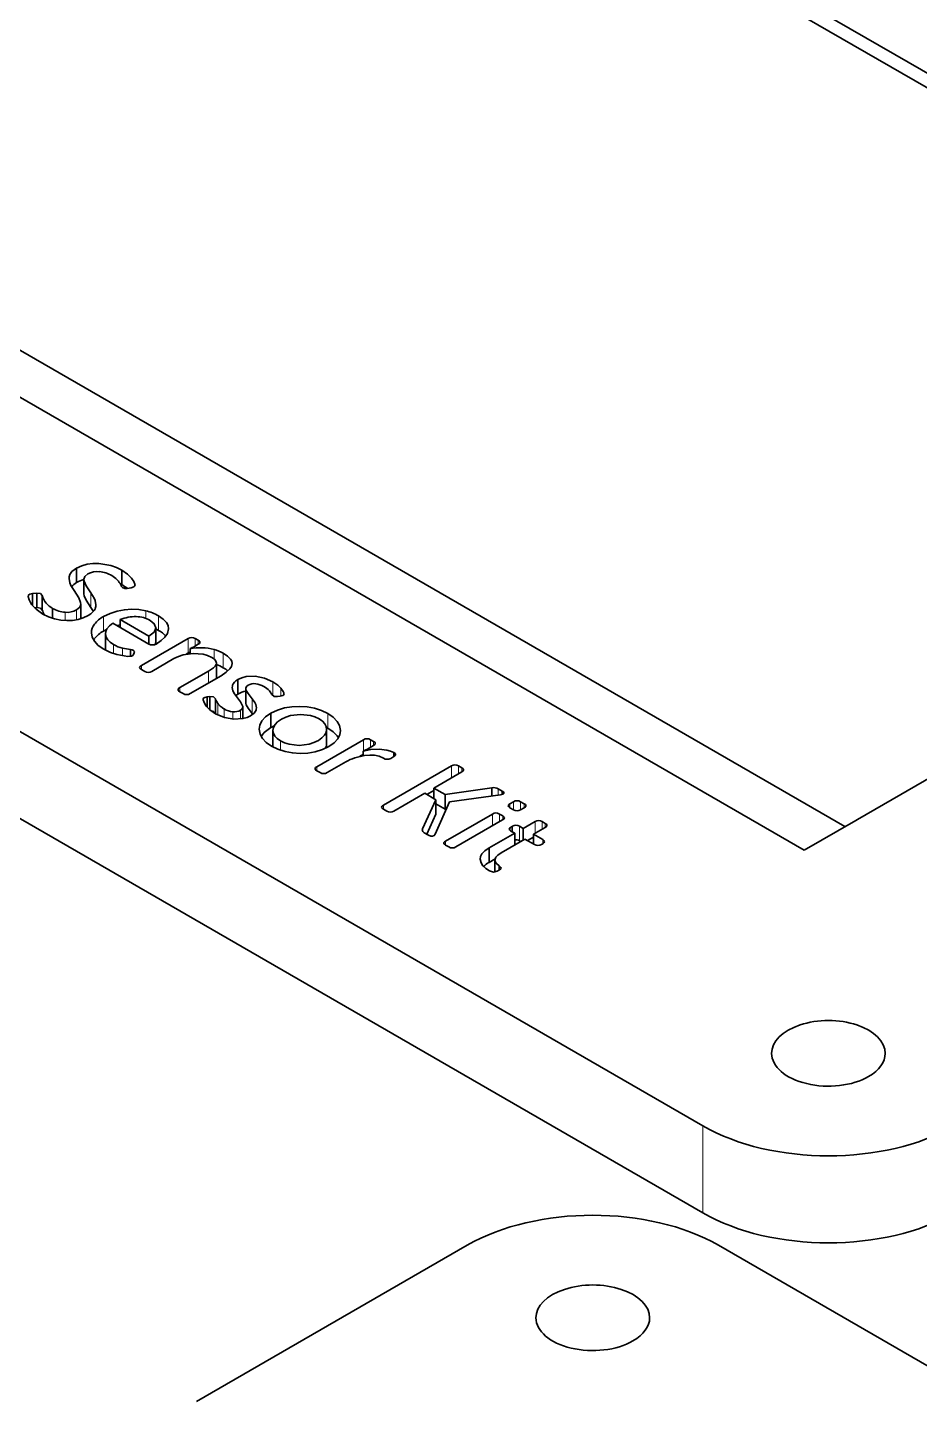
# Model space of a CAD drawing. Extents: x -131 to 1002, y -402 to 783.
# Drawn here: x 697.96 to 723.07, y 560.93 to 599.62 of the extents above; entities that cross this region are included whole.
import ezdxf

# ---------------------------------------------------------------- set-up
doc = ezdxf.new("R2010")
doc.units = 0

msp = doc.modelspace()

# ---------------------------------------------------------------- linework, layer by layer
at = {"color": 7, "lineweight": 35}
for p, q in [((740.501, 588.395), (704.605, 609.119)), ((740.147, 588.191), (704.605, 608.711)), ((720.973, 577.121), (685.432, 597.641)), ((683.931, 597.184), (719.827, 576.459)), ((670.472, 595.541), (716.971, 568.694)), ((670.472, 593.091), (716.971, 566.245)), ((721.327, 577.325), (740.501, 588.395)), ((763.909, 538.485), (717.41, 565.331))]:
    msp.add_line(p, q, dxfattribs=at)
at = {"color": 7, "lineweight": 35, "ltscale": 0.010207}
for p, q in [((699.345, 584.4), (699.345, 583.992)), ((699.548, 584.088), (699.548, 583.68)), ((699.459, 583.38), (699.459, 582.972)), ((701.571, 582.716), (701.571, 582.308)), ((700.153, 582.547), (700.153, 582.139)), ((703.281, 581.726), (703.281, 581.318)), ((703.886, 581.26), (703.886, 580.852)), ((704.106, 581.015), (704.106, 580.607)), ((704.814, 580.316), (704.814, 579.908)), ((704.869, 579.827), (704.869, 579.419)), ((709.46, 577.876), (709.46, 577.468)), ((709.714, 578.023), (709.714, 577.615)), ((710.956, 576.521), (710.956, 576.113))]:
    msp.add_line(p, q, dxfattribs=at)
at = {"color": 7, "lineweight": 35, "ltscale": 0.010205}
for p, q in [((700.617, 584.343), (700.617, 583.935)), ((698.225, 583.695), (698.225, 583.287)), ((698.378, 583.628), (698.378, 583.22)), ((703.251, 580.717), (703.251, 580.309)), ((706.382, 579.859), (706.382, 579.45))]:
    msp.add_line(p, q, dxfattribs=at)
at = {"color": 7, "lineweight": 13, "ltscale": 0.004723}
msp.add_line((699.147, 584.2), (699.147, 584.011), dxfattribs=at)
at = {"color": 7, "lineweight": 13, "ltscale": 0.010207}
for p, q in [((699.548, 584.086), (699.548, 583.678)), ((699.748, 583.7), (699.748, 583.291)), ((701.65, 583.056), (701.65, 582.647)), ((702.485, 582.418), (702.485, 582.01)), ((703.473, 582.003), (703.473, 581.595)), ((704.107, 580.999), (704.107, 580.591)), ((706.419, 580.303), (706.419, 579.895)), ((711.809, 577.131), (711.809, 576.723))]:
    msp.add_line(p, q, dxfattribs=at)
at = {"color": 7, "lineweight": 35, "ltscale": 0.00149}
msp.add_line((700.565, 583.964), (700.617, 583.935), dxfattribs=at)
at = {"color": 7, "lineweight": 35, "ltscale": 0.000492698}
msp.add_line((700.985, 583.944), (700.988, 583.925), dxfattribs=at)
at = {"color": 7, "lineweight": 35, "ltscale": 0.000924683}
msp.add_line((700.985, 583.944), (700.985, 583.907), dxfattribs=at)
at = {"color": 7, "lineweight": 35, "ltscale": 0.000152657}
msp.add_line((697.977, 583.597), (697.977, 583.603), dxfattribs=at)
at = {"color": 7, "lineweight": 35, "ltscale": 0.003078}
msp.add_line((698.103, 583.683), (698.225, 583.695), dxfattribs=at)
at = {"color": 7, "lineweight": 35, "ltscale": 0.008472}
msp.add_line((698.103, 583.683), (698.103, 583.344), dxfattribs=at)
at = {"color": 7, "lineweight": 35, "ltscale": 0.002956}
msp.add_line((700.88, 583.849), (700.764, 583.83), dxfattribs=at)
at = {"color": 7, "lineweight": 35, "ltscale": 0.001652}
msp.add_line((698.16, 583.281), (698.225, 583.287), dxfattribs=at)
at = {"color": 7, "lineweight": 35, "ltscale": 0.006973}
msp.add_line((698.669, 583.263), (698.669, 582.984), dxfattribs=at)
at = {"color": 7, "lineweight": 13, "ltscale": 0.005795}
for p, q in [((699.022, 583.154), (699.022, 582.922)), ((711.839, 577.823), (711.839, 577.591))]:
    msp.add_line(p, q, dxfattribs=at)
at = {"color": 7, "lineweight": 13, "ltscale": 0.00696}
msp.add_line((699.342, 583.223), (699.342, 582.945), dxfattribs=at)
at = {"color": 7, "lineweight": 13, "ltscale": 0.010205}
for p, q in [((699.459, 583.377), (699.459, 582.969)), ((700.099, 583.035), (700.099, 582.627)), ((704.286, 580.718), (704.286, 580.31))]:
    msp.add_line(p, q, dxfattribs=at)
at = {"color": 7, "lineweight": 13, "ltscale": 0.005299}
msp.add_line((701.292, 583.197), (701.292, 582.985), dxfattribs=at)
at = {"color": 7, "lineweight": 35, "ltscale": 0.029212}
msp.add_line((701.378, 582.262), (700.366, 582.847), dxfattribs=at)
at = {"color": 7, "lineweight": 35, "ltscale": 0.00228}
msp.add_line((700.481, 582.781), (700.57, 582.801), dxfattribs=at)
at = {"color": 7, "lineweight": 35, "ltscale": 0.023417}
msp.add_line((700.569, 582.95), (701.381, 582.482), dxfattribs=at)
at = {"color": 7, "lineweight": 35, "ltscale": 0.005527}
for p, q in [((700.569, 582.95), (700.569, 582.729)), ((701.381, 582.482), (701.381, 582.261))]:
    msp.add_line(p, q, dxfattribs=at)
at = {"color": 7, "lineweight": 35, "ltscale": 0.000135838}
msp.add_line((701.571, 582.716), (701.571, 582.721), dxfattribs=at)
at = {"color": 7, "lineweight": 35, "ltscale": 0.001153}
msp.add_line((699.819, 582.374), (699.845, 582.412), dxfattribs=at)
at = {"color": 7, "lineweight": 35, "ltscale": 0.002484}
msp.add_line((700.099, 582.627), (700.187, 582.674), dxfattribs=at)
at = {"color": 7, "lineweight": 35, "ltscale": 0.038018}
msp.add_line((701.168, 581.658), (702.485, 582.418), dxfattribs=at)
at = {"color": 7, "lineweight": 35, "ltscale": 0.002238}
msp.add_line((701.571, 582.689), (701.65, 582.647), dxfattribs=at)
at = {"color": 7, "lineweight": 35, "ltscale": 0.002419}
for p, q in [((702.683, 582.418), (702.766, 582.37)), ((707.619, 579.568), (707.703, 579.52)), ((708.271, 579.091), (708.187, 579.043))]:
    msp.add_line(p, q, dxfattribs=at)
at = {"color": 7, "lineweight": 13, "ltscale": 0.005267}
for p, q in [((702.683, 582.418), (702.683, 582.207)), ((707.619, 579.568), (707.619, 579.358))]:
    msp.add_line(p, q, dxfattribs=at)
at = {"color": 7, "lineweight": 13, "ltscale": 0.002849}
for p, q in [((702.766, 582.37), (702.766, 582.256)), ((712.534, 577.211), (712.534, 577.097))]:
    msp.add_line(p, q, dxfattribs=at)
at = {"color": 7, "lineweight": 13, "ltscale": 0.006323}
msp.add_line((700.378, 582.249), (700.378, 581.996), dxfattribs=at)
at = {"color": 7, "lineweight": 13, "ltscale": 0.005363}
msp.add_line((700.637, 582.146), (700.637, 581.931), dxfattribs=at)
at = {"color": 7, "lineweight": 35, "ltscale": 0.004927}
msp.add_line((700.86, 582.109), (700.86, 581.911), dxfattribs=at)
at = {"color": 7, "lineweight": 35, "ltscale": 0.001127}
msp.add_line((700.962, 582.012), (700.944, 581.97), dxfattribs=at)
at = {"color": 7, "lineweight": 35, "ltscale": 0.001656}
msp.add_line((702.427, 581.977), (702.485, 582.01), dxfattribs=at)
at = {"color": 7, "lineweight": 35, "ltscale": 0.000830309}
msp.add_line((702.566, 582.147), (702.536, 582.133), dxfattribs=at)
at = {"color": 7, "lineweight": 35, "ltscale": 0.000176396}
for p, q in [((702.536, 582.133), (702.542, 582.13)), ((709.843, 577.818), (709.837, 577.814))]:
    msp.add_line(p, q, dxfattribs=at)
at = {"color": 7, "lineweight": 35, "ltscale": 0.003502}
msp.add_line((702.536, 582.133), (702.536, 581.993), dxfattribs=at)
at = {"color": 7, "lineweight": 35, "ltscale": 0.003398}
msp.add_line((702.542, 582.13), (702.542, 581.994), dxfattribs=at)
at = {"color": 7, "lineweight": 35, "ltscale": 0.003888}
msp.add_line((702.766, 582.256), (702.632, 582.178), dxfattribs=at)
at = {"color": 7, "lineweight": 13, "ltscale": 0.006764}
msp.add_line((703.214, 582.11), (703.214, 581.839), dxfattribs=at)
at = {"color": 7, "lineweight": 13, "ltscale": 0.002855}
for p, q in [((701.168, 581.658), (701.168, 581.544)), ((702.249, 581.034), (702.249, 580.92)), ((706.104, 578.808), (706.104, 578.694)), ((707.978, 577.726), (707.978, 577.612)), ((709.729, 576.715), (709.729, 576.601)), ((712.465, 576.753), (712.465, 576.639))]:
    msp.add_line(p, q, dxfattribs=at)
at = {"color": 7, "lineweight": 35, "ltscale": 0.00268}
for p, q in [((701.261, 581.49), (701.168, 581.544)), ((702.341, 580.866), (702.249, 580.92)), ((711.244, 577.475), (711.337, 577.422)), ((709.822, 576.547), (709.729, 576.601))]:
    msp.add_line(p, q, dxfattribs=at)
at = {"color": 7, "lineweight": 35, "ltscale": 0.018058}
msp.add_line((702.084, 581.851), (701.458, 581.49), dxfattribs=at)
at = {"color": 7, "lineweight": 35, "ltscale": 0.023242}
msp.add_line((702.249, 581.034), (703.054, 581.499), dxfattribs=at)
at = {"color": 7, "lineweight": 35, "ltscale": 0.025141}
for p, q in [((703.41, 581.369), (702.539, 580.866)), ((709.142, 578.06), (708.271, 577.557))]:
    msp.add_line(p, q, dxfattribs=at)
at = {"color": 7, "lineweight": 13, "ltscale": 0.008382}
for p, q in [((703.054, 581.499), (703.054, 581.163)), ((711.046, 577.475), (711.046, 577.14))]:
    msp.add_line(p, q, dxfattribs=at)
at = {"color": 7, "lineweight": 35, "ltscale": 0.000619834}
msp.add_line((703.278, 581.294), (703.281, 581.318), dxfattribs=at)
at = {"color": 7, "lineweight": 13, "ltscale": 0.009833}
msp.add_line((704.871, 581.196), (704.871, 580.803), dxfattribs=at)
at = {"color": 7, "lineweight": 35, "ltscale": 0.001804}
msp.add_line((703.021, 580.778), (703.093, 580.785), dxfattribs=at)
at = {"color": 7, "lineweight": 35, "ltscale": 0.00742}
msp.add_line((703.021, 580.778), (703.021, 580.481), dxfattribs=at)
at = {"color": 7, "lineweight": 35, "ltscale": 0.009373}
msp.add_line((703.093, 580.785), (703.093, 580.41), dxfattribs=at)
at = {"color": 7, "lineweight": 13, "ltscale": 0.003336}
msp.add_line((703.735, 581.105), (703.735, 580.972), dxfattribs=at)
at = {"color": 7, "lineweight": 35, "ltscale": 0.000392338}
for p, q in [((704.106, 581.015), (704.107, 580.999)), ((704.106, 580.607), (704.107, 580.591))]:
    msp.add_line(p, q, dxfattribs=at)
at = {"color": 7, "lineweight": 35, "ltscale": 0.001816}
msp.add_line((705.074, 580.792), (705.003, 580.781), dxfattribs=at)
at = {"color": 7, "lineweight": 13, "ltscale": 0.00565}
msp.add_line((705.091, 581.021), (705.091, 580.795), dxfattribs=at)
at = {"color": 7, "lineweight": 35, "ltscale": 0.001353}
msp.add_line((705.173, 580.887), (705.173, 580.833), dxfattribs=at)
at = {"color": 7, "lineweight": 13, "ltscale": 0.008141}
msp.add_line((703.317, 580.59), (703.317, 580.264), dxfattribs=at)
at = {"color": 7, "lineweight": 13, "ltscale": 0.006017}
msp.add_line((703.5, 580.432), (703.5, 580.192), dxfattribs=at)
at = {"color": 7, "lineweight": 13, "ltscale": 0.006226}
msp.add_line((703.958, 580.399), (703.958, 580.15), dxfattribs=at)
at = {"color": 7, "lineweight": 35, "ltscale": 0.000437441}
msp.add_line((704.021, 580.485), (704.019, 580.502), dxfattribs=at)
at = {"color": 7, "lineweight": 35, "ltscale": 0.008095}
msp.add_line((704.021, 580.485), (704.021, 580.161), dxfattribs=at)
at = {"color": 7, "lineweight": 35, "ltscale": 0.000339737}
msp.add_line((703.251, 580.309), (703.256, 580.296), dxfattribs=at)
at = {"color": 7, "lineweight": 13, "ltscale": 0.005234}
msp.add_line((703.738, 580.355), (703.738, 580.146), dxfattribs=at)
at = {"color": 7, "lineweight": 35, "ltscale": 0.000824384}
msp.add_line((704.286, 580.31), (704.306, 580.284), dxfattribs=at)
at = {"color": 7, "lineweight": 35, "ltscale": 0.001244}
msp.add_line((706.375, 579.919), (706.419, 579.895), dxfattribs=at)
at = {"color": 7, "lineweight": 13, "ltscale": 0.006436}
msp.add_line((705.083, 579.532), (705.083, 579.274), dxfattribs=at)
at = {"color": 7, "lineweight": 35, "ltscale": 0.038016}
for p, q in [((706.104, 578.808), (707.421, 579.568)), ((709.729, 576.715), (711.046, 577.475))]:
    msp.add_line(p, q, dxfattribs=at)
at = {"color": 7, "lineweight": 35, "ltscale": 0.000175078}
msp.add_line((707.406, 579.245), (707.412, 579.242), dxfattribs=at)
at = {"color": 7, "lineweight": 35, "ltscale": 0.003177}
msp.add_line((707.406, 579.245), (707.406, 579.118), dxfattribs=at)
at = {"color": 7, "lineweight": 35, "ltscale": 0.003064}
msp.add_line((707.412, 579.242), (707.412, 579.119), dxfattribs=at)
at = {"color": 7, "lineweight": 13, "ltscale": 0.007881}
msp.add_line((707.421, 579.568), (707.421, 579.253), dxfattribs=at)
at = {"color": 7, "lineweight": 35, "ltscale": 0.005007}
msp.add_line((707.702, 579.406), (707.529, 579.306), dxfattribs=at)
at = {"color": 7, "lineweight": 13, "ltscale": 0.002847}
for p, q in [((707.703, 579.52), (707.703, 579.406)), ((710.187, 578.777), (710.187, 578.663)), ((711.543, 577.766), (711.543, 577.652)), ((711.337, 577.422), (711.337, 577.308)), ((711.573, 577.109), (711.573, 576.995))]:
    msp.add_line(p, q, dxfattribs=at)
at = {"color": 7, "lineweight": 35, "ltscale": 0.015204}
msp.add_line((706.921, 578.944), (706.394, 578.64), dxfattribs=at)
at = {"color": 7, "lineweight": 35, "ltscale": 0.002537}
msp.add_line((707.318, 579.101), (707.406, 579.151), dxfattribs=at)
at = {"color": 7, "lineweight": 35, "ltscale": 0.055302}
msp.add_line((707.978, 577.726), (709.894, 578.832), dxfattribs=at)
at = {"color": 7, "lineweight": 35, "ltscale": 0.002766}
msp.add_line((708.274, 579.204), (708.274, 579.093), dxfattribs=at)
at = {"color": 7, "lineweight": 13, "ltscale": 0.008467}
msp.add_line((709.894, 578.832), (709.894, 578.493), dxfattribs=at)
at = {"color": 7, "lineweight": 35, "ltscale": 0.00277}
msp.add_line((710.091, 578.832), (710.187, 578.777), dxfattribs=at)
at = {"color": 7, "lineweight": 13, "ltscale": 0.005618}
msp.add_line((710.091, 578.832), (710.091, 578.607), dxfattribs=at)
at = {"color": 7, "lineweight": 35, "ltscale": 0.002678}
msp.add_line((706.197, 578.64), (706.104, 578.694), dxfattribs=at)
at = {"color": 7, "lineweight": 35, "ltscale": 0.022813}
msp.add_line((710.187, 578.663), (709.397, 578.206), dxfattribs=at)
at = {"color": 7, "lineweight": 35, "ltscale": 0.009163}
msp.add_line((709.46, 577.876), (709.142, 578.06), dxfattribs=at)
at = {"color": 7, "lineweight": 35, "ltscale": 0.00561}
msp.add_line((709.202, 578.025), (709.397, 578.137), dxfattribs=at)
at = {"color": 7, "lineweight": 35, "ltscale": 0.009162}
msp.add_line((709.397, 578.206), (709.714, 578.023), dxfattribs=at)
at = {"color": 7, "lineweight": 35, "ltscale": 0.007349}
msp.add_line((709.397, 578.206), (709.397, 577.913), dxfattribs=at)
at = {"color": 7, "lineweight": 35, "ltscale": 0.033265}
msp.add_line((709.714, 578.023), (711.031, 578.213), dxfattribs=at)
at = {"color": 7, "lineweight": 35, "ltscale": 0.005876}
msp.add_line((711.031, 578.213), (711.031, 577.978), dxfattribs=at)
at = {"color": 7, "lineweight": 35, "ltscale": 0.0032}
msp.add_line((711.213, 578.184), (711.324, 578.12), dxfattribs=at)
at = {"color": 7, "lineweight": 13, "ltscale": 0.004526}
msp.add_line((711.213, 578.184), (711.213, 578.003), dxfattribs=at)
at = {"color": 7, "lineweight": 35, "ltscale": 0.002432}
msp.add_line((711.324, 578.12), (711.324, 578.023), dxfattribs=at)
at = {"color": 7, "lineweight": 35, "ltscale": 0.022621}
msp.add_line((709.082, 577.054), (709.46, 577.876), dxfattribs=at)
at = {"color": 7, "lineweight": 35, "ltscale": 0.02484}
msp.add_line((709.837, 577.814), (709.435, 576.905), dxfattribs=at)
at = {"color": 7, "lineweight": 35, "ltscale": 0.007348}
msp.add_line((709.46, 577.762), (709.714, 577.615), dxfattribs=at)
at = {"color": 7, "lineweight": 35, "ltscale": 0.036098}
msp.add_line((711.274, 578.011), (709.843, 577.818), dxfattribs=at)
at = {"color": 7, "lineweight": 35, "ltscale": 0.002855}
for p, q in [((711.543, 577.766), (711.642, 577.823)), ((711.941, 577.65), (711.842, 577.593))]:
    msp.add_line(p, q, dxfattribs=at)
at = {"color": 7, "lineweight": 13, "ltscale": 0.005704}
msp.add_line((711.642, 577.823), (711.642, 577.595), dxfattribs=at)
at = {"color": 7, "lineweight": 35, "ltscale": 0.002939}
for p, q in [((711.839, 577.823), (711.941, 577.764)), ((711.645, 577.593), (711.543, 577.652))]:
    msp.add_line(p, q, dxfattribs=at)
at = {"color": 7, "lineweight": 13, "ltscale": 0.002856}
msp.add_line((711.941, 577.764), (711.941, 577.65), dxfattribs=at)
at = {"color": 7, "lineweight": 35, "ltscale": 0.002771}
msp.add_line((708.074, 577.557), (707.978, 577.612), dxfattribs=at)
at = {"color": 7, "lineweight": 35, "ltscale": 0.015474}
msp.add_line((709.202, 576.905), (709.46, 577.468), dxfattribs=at)
at = {"color": 7, "lineweight": 35, "ltscale": 0.000935891}
msp.add_line((709.714, 577.615), (709.751, 577.62), dxfattribs=at)
at = {"color": 7, "lineweight": 35, "ltscale": 0.038017}
msp.add_line((711.336, 577.308), (710.02, 576.547), dxfattribs=at)
at = {"color": 7, "lineweight": 13, "ltscale": 0.005527}
msp.add_line((711.244, 577.475), (711.244, 577.254), dxfattribs=at)
at = {"color": 7, "lineweight": 35, "ltscale": 0.04179}
msp.add_line((719.827, 576.459), (721.274, 577.295), dxfattribs=at)
at = {"color": 7, "lineweight": 35, "ltscale": 0.001515}
msp.add_line((721.274, 577.295), (721.327, 577.325), dxfattribs=at)
at = {"color": 7, "lineweight": 35, "ltscale": 0.001601}
msp.add_line((709.082, 577.054), (709.082, 576.99), dxfattribs=at)
at = {"color": 7, "lineweight": 35, "ltscale": 0.003545}
msp.add_line((709.253, 576.876), (709.13, 576.947), dxfattribs=at)
at = {"color": 7, "lineweight": 35, "ltscale": 0.020745}
msp.add_line((710.956, 576.521), (711.675, 576.936), dxfattribs=at)
at = {"color": 7, "lineweight": 35, "ltscale": 0.003023}
msp.add_line((711.675, 576.936), (711.57, 576.997), dxfattribs=at)
at = {"color": 7, "lineweight": 35, "ltscale": 0.001126}
msp.add_line((711.573, 577.109), (711.612, 577.131), dxfattribs=at)
at = {"color": 7, "lineweight": 13, "ltscale": 0.003973}
msp.add_line((711.612, 577.131), (711.612, 576.972), dxfattribs=at)
at = {"color": 7, "lineweight": 35, "ltscale": 0.008383}
msp.add_line((711.675, 576.936), (711.675, 576.601), dxfattribs=at)
at = {"color": 7, "lineweight": 35, "ltscale": 0.003115}
msp.add_line((711.809, 577.131), (711.917, 577.069), dxfattribs=at)
at = {"color": 7, "lineweight": 35, "ltscale": 0.009592}
for p, q in [((711.917, 577.069), (712.25, 577.261)), ((712.534, 577.097), (712.202, 576.905))]:
    msp.add_line(p, q, dxfattribs=at)
at = {"color": 7, "lineweight": 35, "ltscale": 0.008206}
msp.add_line((711.917, 577.069), (711.917, 576.741), dxfattribs=at)
at = {"color": 7, "lineweight": 35, "ltscale": 0.007601}
msp.add_line((712.202, 576.905), (712.465, 576.753), dxfattribs=at)
at = {"color": 7, "lineweight": 35, "ltscale": 0.006821}
msp.add_line((712.202, 576.905), (712.202, 576.632), dxfattribs=at)
at = {"color": 7, "lineweight": 13, "ltscale": 0.008206}
msp.add_line((712.25, 577.261), (712.25, 576.933), dxfattribs=at)
at = {"color": 7, "lineweight": 35, "ltscale": 0.002511}
msp.add_line((712.447, 577.261), (712.534, 577.211), dxfattribs=at)
at = {"color": 7, "lineweight": 13, "ltscale": 0.005359}
msp.add_line((712.447, 577.261), (712.447, 577.047), dxfattribs=at)
at = {"color": 7, "lineweight": 35, "ltscale": 0.019444}
msp.add_line((711.965, 576.769), (711.292, 576.38), dxfattribs=at)
at = {"color": 7, "lineweight": 35, "ltscale": 0.001115}
msp.add_line((711.809, 576.723), (711.848, 576.701), dxfattribs=at)
at = {"color": 7, "lineweight": 35, "ltscale": 0.007694}
msp.add_line((712.232, 576.615), (711.965, 576.769), dxfattribs=at)
at = {"color": 7, "lineweight": 35, "ltscale": 0.004822}
msp.add_line((712.034, 576.729), (712.202, 576.825), dxfattribs=at)
at = {"color": 7, "lineweight": 35, "ltscale": 0.001124}
msp.add_line((712.465, 576.639), (712.426, 576.616), dxfattribs=at)
at = {"color": 7, "lineweight": 35, "ltscale": 0.004794}
msp.add_line((710.956, 576.113), (711.122, 576.209), dxfattribs=at)
at = {"color": 7, "lineweight": 35, "ltscale": 0.008459}
msp.add_line((711.118, 576.178), (711.118, 575.84), dxfattribs=at)
at = {"color": 7, "lineweight": 35, "ltscale": 0.001813}
msp.add_line((711.244, 575.899), (711.181, 575.863), dxfattribs=at)
at = {"color": 7, "lineweight": 35, "ltscale": 0.003024}
msp.add_line((711.238, 576.017), (711.238, 575.896), dxfattribs=at)
at = {"color": 7, "lineweight": 13, "ltscale": 0.061237}
msp.add_line((716.971, 566.245), (716.971, 568.694), dxfattribs=at)
at = {"color": 7, "lineweight": 35, "ltscale": 0.219948}
msp.add_line((710.339, 565.331), (702.72, 560.932), dxfattribs=at)
at = {"color": 7, "lineweight": 35}
for points in [[(699.345, 584.4), (699.486, 584.467), (699.64, 584.51), (699.802, 584.532), (699.969, 584.532), (700.306, 584.475), (700.467, 584.418), (700.617, 584.343)], [(700.617, 584.343), (700.777, 584.232), (700.89, 584.12), (700.957, 584.021), (700.985, 583.944)], [(699.272, 583.77), (699.185, 583.914), (699.155, 583.987), (699.133, 584.109)], [(699.659, 584.236), (699.575, 584.166), (699.548, 584.086)], [(699.548, 584.086), (699.557, 584.028), (699.61, 583.904), (699.748, 583.7)], [(700.524, 584.029), (700.45, 584.109), (700.336, 584.188)], [(700.764, 583.83), (700.699, 583.826), (700.631, 583.851), (700.602, 583.892)], [(700.988, 583.925), (700.976, 583.892), (700.955, 583.874), (700.88, 583.849)], [(697.977, 583.603), (697.986, 583.638), (698.023, 583.666), (698.103, 583.683)], [(698.393, 583.104), (698.201, 583.241), (698.077, 583.378), (698.007, 583.502), (697.977, 583.597)], [(698.225, 583.695), (698.325, 583.683), (698.378, 583.628)], [(699.459, 583.377), (699.453, 583.436), (699.403, 583.563), (699.272, 583.77)], [(699.548, 583.678), (699.557, 583.62), (699.61, 583.495), (699.748, 583.291)], [(699.748, 583.7), (699.836, 583.557), (699.866, 583.484), (699.886, 583.366)], [(698.225, 583.287), (698.325, 583.274), (698.378, 583.22)], [(699.665, 583.064), (699.532, 583.001), (699.385, 582.955), (699.228, 582.928), (699.064, 582.921), (698.895, 582.934), (698.724, 582.969), (698.555, 583.025), (698.393, 583.104)], [(699.342, 583.223), (699.43, 583.296), (699.459, 583.377)], [(700.099, 583.035), (700.286, 583.125), (700.484, 583.19), (700.688, 583.228), (700.893, 583.242), (701.094, 583.232), (701.292, 583.197)], [(700.366, 582.847), (700.266, 582.771), (700.198, 582.691), (700.164, 582.619), (700.153, 582.547)], [(701.381, 582.482), (701.523, 582.599), (701.559, 582.657), (701.571, 582.716)], [(701.571, 582.721), (701.53, 582.833), (701.416, 582.928)], [(701.932, 582.692), (701.898, 582.557), (701.828, 582.455), (701.722, 582.357), (701.581, 582.262)], [(701.65, 583.056), (701.784, 582.963), (701.875, 582.864), (701.918, 582.779), (701.932, 582.692)], [(700.108, 582.114), (699.953, 582.222), (699.844, 582.338), (699.779, 582.458), (699.758, 582.58)], [(700.153, 582.547), (700.173, 582.453), (700.218, 582.379), (700.287, 582.311), (700.378, 582.249)], [(702.766, 582.37), (702.801, 582.344), (702.81, 582.332), (702.816, 582.313)], [(702.816, 582.313), (702.81, 582.294), (702.8, 582.281), (702.766, 582.256)], [(700.782, 581.912), (700.478, 581.966), (700.294, 582.026), (700.108, 582.114)], [(700.944, 581.97), (700.922, 581.939), (700.887, 581.919), (700.782, 581.912)], [(703.15, 581.882), (703.032, 581.937), (702.902, 581.975), (702.624, 581.999), (702.341, 581.957), (702.207, 581.911), (702.084, 581.851)], [(703.473, 582.003), (703.594, 581.922), (703.675, 581.84), (703.711, 581.777), (703.722, 581.713)], [(701.118, 581.601), (701.124, 581.62), (701.134, 581.632), (701.168, 581.658)], [(701.168, 581.544), (701.134, 581.569), (701.124, 581.582), (701.118, 581.601)], [(703.054, 581.499), (703.193, 581.591), (703.242, 581.637), (703.272, 581.684), (703.281, 581.726)], [(703.281, 581.726), (703.266, 581.78), (703.224, 581.831), (703.15, 581.882)], [(703.722, 581.713), (703.701, 581.627), (703.658, 581.562), (703.557, 581.466), (703.41, 581.369)], [(703.886, 581.26), (703.998, 581.312), (704.12, 581.345), (704.374, 581.355), (704.631, 581.302), (704.871, 581.196)], [(704.871, 581.196), (705.005, 581.106), (705.091, 581.021)], [(702.199, 580.977), (702.205, 580.996), (702.214, 581.008), (702.249, 581.034)], [(702.249, 580.92), (702.214, 580.945), (702.205, 580.958), (702.199, 580.977)], [(702.902, 580.709), (702.905, 580.723), (702.925, 580.747), (702.95, 580.76), (703.021, 580.778)], [(703.093, 580.785), (703.196, 580.774), (703.251, 580.717)], [(703.841, 580.783), (703.784, 580.862), (703.744, 580.943), (703.726, 581.041)], [(704.019, 580.502), (703.956, 580.634), (703.841, 580.783)], [(704.171, 581.103), (704.126, 581.067), (704.106, 581.015)], [(704.107, 580.999), (704.12, 580.958), (704.17, 580.868), (704.286, 580.718)], [(705.003, 580.781), (704.903, 580.786), (704.838, 580.838)], [(705.182, 580.858), (705.179, 580.841), (705.167, 580.826), (705.145, 580.812), (705.074, 580.792)], [(703.251, 580.299), (703.093, 580.41), (702.993, 580.516), (702.934, 580.612), (702.907, 580.688)], [(703.132, 580.378), (703.196, 580.365), (703.251, 580.309)], [(704.107, 580.591), (704.12, 580.549), (704.17, 580.46), (704.286, 580.31)], [(704.395, 580.398), (704.345, 580.318), (704.242, 580.242)], [(704.286, 580.718), (704.359, 580.613), (704.384, 580.559), (704.405, 580.461)], [(704.814, 580.316), (704.995, 580.402), (705.194, 580.462), (705.405, 580.496), (705.619, 580.507), (705.833, 580.492), (706.041, 580.453), (706.238, 580.39), (706.419, 580.303)], [(704.242, 580.242), (704.14, 580.194), (704.025, 580.162), (703.772, 580.144), (703.508, 580.19), (703.251, 580.299)], [(704.482, 579.86), (704.501, 579.979), (704.56, 580.095), (704.664, 580.211), (704.814, 580.316)], [(705.107, 580.147), (705.003, 580.075), (704.929, 579.996), (704.885, 579.914), (704.869, 579.827)], [(706.167, 580.158), (706.052, 580.212), (705.924, 580.251), (705.648, 580.281), (705.365, 580.247), (705.23, 580.206), (705.107, 580.147)], [(706.382, 579.859), (706.369, 579.94), (706.328, 580.018), (706.261, 580.091), (706.167, 580.158)], [(706.419, 580.303), (706.569, 580.199), (706.679, 580.085), (706.747, 579.964), (706.773, 579.827)], [(704.832, 579.387), (704.682, 579.491), (704.573, 579.605), (704.506, 579.726), (704.482, 579.86)], [(704.869, 579.827), (704.882, 579.748), (704.922, 579.672), (704.989, 579.598), (705.083, 579.532)], [(706.149, 579.545), (706.251, 579.617), (706.324, 579.694), (706.368, 579.774), (706.382, 579.859)], [(706.419, 579.895), (706.569, 579.791), (706.679, 579.677), (706.715, 579.623)], [(706.773, 579.827), (706.754, 579.709), (706.697, 579.594), (706.593, 579.479), (706.445, 579.374)], [(706.445, 579.374), (706.263, 579.288), (706.062, 579.228), (705.851, 579.193), (705.636, 579.184), (705.42, 579.198), (705.211, 579.237), (705.012, 579.3), (704.832, 579.387)], [(705.083, 579.532), (705.198, 579.478), (705.326, 579.439), (705.604, 579.407), (705.888, 579.442), (706.024, 579.485), (706.149, 579.545)], [(707.529, 579.306), (707.442, 579.262), (707.406, 579.245)], [(707.412, 579.242), (707.626, 579.288), (707.857, 579.301), (708.08, 579.276), (708.182, 579.247), (708.274, 579.204)], [(707.752, 579.463), (707.746, 579.444), (707.737, 579.431), (707.702, 579.406)], [(707.703, 579.52), (707.737, 579.495), (707.746, 579.482), (707.752, 579.463)], [(707.981, 579.048), (707.863, 579.1), (707.732, 579.128), (707.594, 579.135), (707.452, 579.125), (707.171, 579.058)], [(708.321, 579.149), (708.316, 579.13), (708.306, 579.117), (708.271, 579.091)], [(708.274, 579.204), (708.307, 579.179), (708.316, 579.167), (708.321, 579.149)], [(706.055, 578.751), (706.06, 578.77), (706.07, 578.783), (706.104, 578.808)], [(706.104, 578.694), (706.07, 578.719), (706.06, 578.732), (706.055, 578.751)], [(710.187, 578.777), (710.221, 578.751), (710.231, 578.739), (710.236, 578.72)], [(710.236, 578.72), (710.231, 578.701), (710.221, 578.688), (710.187, 578.663)], [(711.372, 578.066), (711.369, 578.054), (711.352, 578.036), (711.274, 578.011)], [(711.324, 578.12), (711.358, 578.096), (711.367, 578.084), (711.372, 578.066)], [(707.928, 577.669), (707.934, 577.688), (707.944, 577.701), (707.978, 577.726)], [(707.978, 577.612), (707.944, 577.637), (707.934, 577.65), (707.928, 577.669)], [(711.494, 577.709), (711.499, 577.728), (711.509, 577.74), (711.543, 577.766)], [(711.543, 577.652), (711.509, 577.677), (711.499, 577.69), (711.494, 577.709)], [(711.941, 577.764), (711.975, 577.739), (711.985, 577.726), (711.991, 577.707)], [(711.991, 577.707), (711.985, 577.688), (711.975, 577.675), (711.941, 577.65)], [(711.386, 577.365), (711.38, 577.346), (711.371, 577.333), (711.336, 577.308)], [(711.337, 577.422), (711.371, 577.396), (711.381, 577.384), (711.386, 577.365)], [(709.435, 576.905), (709.409, 576.867), (709.365, 576.849), (709.311, 576.852), (709.253, 576.876)], [(711.523, 577.052), (711.529, 577.071), (711.538, 577.083), (711.573, 577.109)], [(711.57, 576.997), (711.538, 577.021), (711.528, 577.033), (711.523, 577.052)], [(712.534, 577.211), (712.568, 577.186), (712.578, 577.173), (712.583, 577.154)], [(712.583, 577.154), (712.578, 577.135), (712.568, 577.122), (712.534, 577.097)], [(709.68, 576.658), (709.685, 576.677), (709.695, 576.69), (709.729, 576.715)], [(709.729, 576.601), (709.695, 576.626), (709.685, 576.639), (709.68, 576.658)], [(710.702, 576.2), (710.715, 576.275), (710.755, 576.351), (710.834, 576.437), (710.956, 576.521)], [(712.465, 576.753), (712.499, 576.728), (712.509, 576.715), (712.514, 576.696)], [(712.514, 576.696), (712.509, 576.677), (712.499, 576.664), (712.465, 576.639)], [(710.962, 575.875), (710.86, 575.944), (710.779, 576.018), (710.727, 576.098), (710.702, 576.2)], [(711.292, 576.38), (711.202, 576.319), (711.148, 576.262), (711.118, 576.178)], [(711.118, 576.178), (711.134, 576.117), (711.163, 576.079), (711.238, 576.017)], [(711.181, 575.863), (711.077, 575.837), (710.962, 575.875)], [(711.238, 576.017), (711.286, 575.972), (711.293, 575.952)], [(711.293, 575.952), (711.288, 575.935), (711.278, 575.924), (711.244, 575.899)]]:
    msp.add_lwpolyline(points, dxfattribs=at)
for centre, radius, start, end in [((699.917, 583.761), 0.541, 82.9073, 118.5191), ((699.911, 583.461), 0.842, 59.7326, 85.0336), ((699.422, 584.11), 0.289, 161.8916, 180.1584), ((699.622, 583.48), 0.582, 118.4273, 136.2615), ((699.804, 583.198), 0.918, 106.235, 120.0487), ((699.766, 583.504), 0.922, 24.9065, 34.6822), ((700.092, 583.012), 1.062, 50.4461, 60.3618), ((698.942, 583.782), 0.585, 195.284, 242.2212), ((698.881, 583.344), 0.518, 193.8951, 210.451), ((699.072, 583.942), 0.789, 239.2573, 266.3285), ((699.07, 583.715), 0.562, 265.0552, 298.931), ((698.873, 582.646), 1.087, 29.5675, 36.4152), ((699.582, 583.365), 0.304, 341.5411, 0.1349), ((700.984, 581.886), 1.346, 60.3277, 76.7437), ((700.159, 582.57), 0.401, 141.4329, 178.6463), ((700.49, 582.309), 0.824, 118.2619, 141.569), ((700.987, 581.957), 1.077, 88.1645, 112.7918), ((701.011, 582.191), 0.842, 61.1736, 89.2742), ((700.49, 581.901), 0.824, 118.2619, 141.569), ((701.417, 582.308), 0.153, 338.4906, 359.6682), ((701.306, 582.008), 0.726, 41.1117, 61.7188), ((702.584, 582.263), 0.184, 57.5579, 122.4421), ((700.384, 582.139), 0.232, 180.0306, 193.1847), ((700.846, 583.048), 0.926, 239.6509, 256.9509), ((701.018, 583.723), 1.622, 256.4237, 264.4136), ((700.905, 582.042), 0.0636, 331.8848, 358.081), ((701.473, 582.434), 0.197, 240.8582, 272.2091), ((701.484, 582.441), 0.203, 269.043, 298.5089), ((702.597, 581.818), 0.222, 106.0937, 120.4395), ((702.833, 580.678), 1.481, 75.113, 101.3565), ((702.398, 582.587), 0.471, 290.9375, 299.7666), ((702.962, 581.129), 1.012, 59.6939, 75.5754), ((702.95, 580.697), 1.039, 59.8304, 71.4186), ((703.018, 580.786), 0.928, 50.8178, 60.636), ((701.359, 581.646), 0.184, 237.6269, 302.4698), ((704.337, 580.807), 0.34, 81.5204, 119.3616), ((704.315, 580.55), 0.597, 59.7437, 83.0609), ((702.44, 581.022), 0.184, 237.6269, 302.4698), ((703.958, 581.041), 0.233, 163.9063, 180.1018), ((704.171, 580.351), 0.576, 119.6004, 127.4077), ((704.24, 580.236), 0.711, 100.9147, 119.9002), ((704.378, 580.606), 0.518, 40.6103, 62.5972), ((704.253, 580.532), 0.66, 27.6178, 38.4257), ((704.502, 580.562), 0.746, 25.7843, 37.8765), ((705.125, 580.855), 0.0577, 2.3747, 32.965), ((702.954, 580.71), 0.0521, 181.1469, 204.5709), ((704.018, 581.034), 0.829, 202.4596, 212.3963), ((703.792, 580.928), 0.575, 239.466, 264.5966), ((703.781, 580.716), 0.363, 263.1377, 299.127), ((704.19, 580.461), 0.215, 342.8986, 0.0472), ((705.148, 579.265), 0.724, 117.4564, 147.3027), ((705.367, 578.965), 1.094, 115.1455, 120.3806), ((707.52, 579.413), 0.184, 57.5579, 122.4421), ((705.112, 579.419), 0.243, 180.032, 193.5497), ((706.119, 579.453), 0.263, 331.0319, 359.4473), ((707.666, 577.629), 1.511, 109.0967, 119.519), ((708.089, 579.207), 0.192, 235.6369, 300.7567), ((709.992, 578.677), 0.184, 57.5991, 122.4009), ((706.296, 578.796), 0.184, 237.6269, 302.4698), ((711.084, 577.953), 0.265, 60.6069, 101.4418), ((711.741, 577.667), 0.184, 57.5991, 122.4009), ((708.172, 577.712), 0.184, 237.6269, 302.4698), ((711.145, 577.32), 0.184, 57.5579, 122.4421), ((711.744, 577.748), 0.184, 237.5302, 302.3731), ((712.348, 577.105), 0.184, 57.6269, 122.4698), ((709.15, 577.019), 0.0763, 152.6023, 178.6891), ((711.711, 576.976), 0.184, 57.5991, 122.4009), ((709.921, 576.703), 0.184, 237.6269, 302.4698), ((711.71, 576.566), 0.186, 57.752, 100.9178), ((712.327, 576.769), 0.181, 238.1976, 302.9826), ((711.291, 575.496), 0.702, 118.4998, 134.4642)]:
    msp.add_arc(centre, radius, start, end, dxfattribs=at)
for centre, major_axis, ratio, start_param, end_param in [((782.735, 575.868), (83.597, -8.291), 0.047112, 3.075802, 3.131167), ((621.051, 588.721), (78.829, -5.406), 0.047442, 6.212582, 6.270879), ((687.953, 578.434), (13.015, 3.617), 0.054717, 6.267979, 6.397606), ((718.083, 580.239), (14.353, -0.838), 0.094149, 2.99925, 3.120235), ((726.435, 580.88), (23.143, 0.205), 0.07925, 3.188305, 3.275293), ((682.139, 584.832), (21.881, -4.361), 0.056629, 6.218384, 6.294483), ((749.45, 583.363), (40.376, 6.352), 0.037857, 3.135634, 3.188407), ((720.507, 570.736), (1.6, 0), 0.57735, 0, 3.141593), ((720.507, 570.736), (1.6, 0), 0.57735, 3.141593, 5.497787), ((720.507, 570.736), (1.6, 0), 0.57735, 5.497787, 6.283185), ((720.507, 570.736), (5, 0), 0.57735, 3.926991, 5.497787), ((713.874, 563.29), (5, 0), 0.57735, 0.785398, 2.356194), ((720.507, 568.286), (5, 0), 0.57735, 3.926991, 5.497787), ((713.874, 563.29), (1.6, 0), 0.57735, 6.283185, 9.424778), ((713.874, 563.29), (1.6, 0), 0.57735, 3.141593, 5.497787), ((713.874, 563.29), (1.6, 0), 0.57735, 5.497787, 6.283185)]:
    msp.add_ellipse(centre, major_axis=major_axis, ratio=ratio, start_param=start_param, end_param=end_param, dxfattribs=at)

doc.saveas('drawing.dxf')
